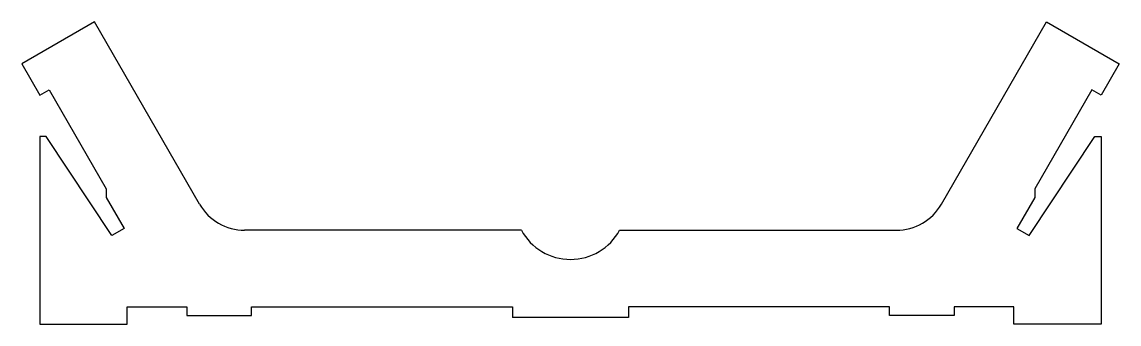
# Model space of a CAD drawing. Header units: millimetres. Extents: x -128 to 128, y -1 to 69.
import ezdxf

# ---------------------------------------------------------------- set-up
doc = ezdxf.new("R2010")
doc.units = ezdxf.units.MM

msp = doc.modelspace()

# ---------------------------------------------------------------- linework, layer by layer
at = {"color": 7, "linetype": 'Continuous', "lineweight": 25}
for p, q in [((-110.68, 69.16), (-127.57, 59.41)), ((-86.24, 26.84), (-110.68, 69.16)), ((86.24, 26.84), (110.68, 69.16)), ((110.68, 69.16), (127.57, 59.41)), ((-127.57, 59.41), (-123.38, 52.16)), ((127.57, 59.41), (123.38, 52.16)), ((-123.38, 52.16), (-121.22, 53.41)), ((-121.22, 53.41), (-107.95, 30.42)), ((121.22, 53.41), (107.95, 30.42)), ((123.38, 52.16), (121.22, 53.41)), ((-121.96, 42.57), (-123.39, 42.57)), ((-123.39, 42.57), (-123.39, -1)), ((-106.63, 19.54), (-121.96, 42.57)), ((106.63, 19.54), (121.96, 42.57)), ((121.96, 42.57), (123.39, 42.57)), ((123.39, 42.57), (123.39, -1)), ((-107.95, 30.42), (-107.95, 28.42)), ((-107.95, 28.42), (-103.77, 21.19)), ((107.95, 28.42), (103.77, 21.19)), ((107.95, 30.42), (107.95, 28.42)), ((-103.77, 21.19), (-106.63, 19.54)), ((-11.43, 20.8), (-75.79, 20.8)), ((11.43, 20.8), (75.79, 20.8)), ((103.77, 21.19), (106.63, 19.54)), ((-103.1, -1), (-103.1, 3)), ((-103.1, 3), (-89.22, 3)), ((-89.22, 3), (-89.22, 1)), ((-74.22, 1), (-74.22, 3)), ((-74.22, 3), (-13.5, 3)), ((-13.5, 3), (-13.5, 0.5)), ((13.5, 3), (13.5, 0.5)), ((74.22, 3), (13.5, 3)), ((74.22, 1), (74.22, 3)), ((89.22, 3), (89.22, 1)), ((103.1, 3), (89.22, 3)), ((103.1, -1), (103.1, 3)), ((-89.22, 1), (-74.22, 1)), ((13.5, 0.5), (-13.5, 0.5)), ((89.22, 1), (74.22, 1)), ((-123.39, -1), (-103.1, -1)), ((123.39, -1), (103.1, -1))]:
    msp.add_line(p, q, dxfattribs=at)
for centre, radius, start, end in [((-75.79, 32.87), 12.07, 210, 270), ((75.79, 32.87), 12.07, 270, 330), ((0, 27), 13, 208.4763, 331.5237)]:
    msp.add_arc(centre, radius, start, end, dxfattribs=at)

doc.saveas('drawing.dxf')
